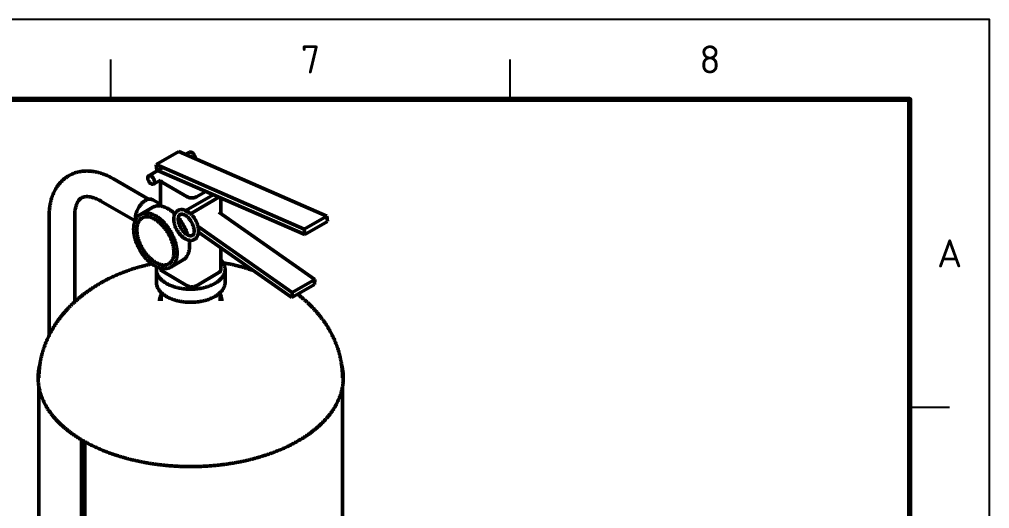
# Model space of a CAD drawing. Header units: millimetres. Extents: x 0 to 420, y 0 to 297.
# Drawn here: x 298.6 to 420, y 235.8 to 297 of the extents above; entities that cross this region are included whole.
import ezdxf
from ezdxf.enums import TextEntityAlignment as Align

# ---------------------------------------------------------------- set-up
doc = ezdxf.new("R2010")
doc.units = ezdxf.units.MM
for name, color, linetype, lineweight in [('01-VISIBLE', 7, 'CONTINUOUS', 50), ('06-TEXTO', 7, 'CONTINUOUS', 25), ('07-RECUADRO', 7, 'CONTINUOUS', 70), ('08-FINA', 5, 'CONTINUOUS', 25)]:
    doc.layers.add(name, color=color, linetype=linetype, lineweight=lineweight)
doc.styles.add('ISO3098', font='isocpeur.ttf')

msp = doc.modelspace()

# ---------------------------------------------------------------- linework, layer by layer
at = {"layer": '01-VISIBLE'}
for p, q in [((315.688, 278.844), (318.517, 280.477)), ((318.517, 280.477), (337.042, 272.408)), ((319.358, 280.111), (319.841, 280.39)), ((314.75, 277.451), (316.529, 278.478)), ((315.757, 278.156), (315.688, 278.844)), ((315.688, 278.844), (334.214, 270.775)), ((315.757, 278.156), (334.283, 270.087)), ((314.731, 274.524), (310.335, 277.062)), ((315.35, 276.411), (316.23, 276.919)), ((316.23, 273.671), (316.23, 276.931)), ((316.464, 276.604), (319.576, 274.808)), ((316.23, 273.889), (315.243, 274.459)), ((319.378, 273.104), (322.809, 275.084)), ((319.977, 272.711), (323.538, 274.767)), ((320.707, 274.808), (321.884, 275.487)), ((323.77, 272.716), (323.77, 274.666)), ((313.041, 271.805), (308.735, 274.291)), ((315.272, 273.512), (313.716, 272.614)), ((302.278, 272.411), (302.278, 257.503)), ((305.478, 272.411), (305.478, 261.685)), ((323.536, 272.88), (335.546, 264.488)), ((334.214, 270.775), (337.042, 272.408)), ((337.111, 271.72), (337.042, 272.408)), ((320.922, 271.097), (332.718, 262.855)), ((334.283, 270.087), (337.111, 271.72)), ((320.98, 270.399), (332.659, 262.239)), ((334.283, 270.087), (334.214, 270.775)), ((323.77, 265.668), (323.77, 268.45)), ((319.072, 266.931), (317.516, 266.032)), ((315.7, 264.117), (315.7, 265.75)), ((316.23, 265.831), (316.23, 265.901)), ((316.464, 265.505), (319.576, 263.708)), ((320.707, 263.708), (323.536, 265.341)), ((324.3, 264.117), (324.3, 265.75)), ((332.659, 262.239), (335.487, 263.872)), ((332.718, 262.855), (335.546, 264.488)), ((335.487, 263.872), (335.546, 264.488)), ((316.3, 261.83), (316.3, 262.852)), ((323.7, 261.83), (323.7, 262.852)), ((332.659, 262.239), (332.718, 262.855)), ((301, 207.05), (301, 251.061)), ((339, 207.05), (339, 251.061)), ((306.31, 244.378), (306.735, 244.133)), ((306.31, 201.153), (306.31, 244.378)), ((306.735, 200.914), (306.735, 244.133))]:
    msp.add_line(p, q, dxfattribs=at)
for points in [[(319.841, 280.39), (319.89, 280.41), (319.942, 280.418), (319.994, 280.415), (320.045, 280.403), (320.095, 280.384), (320.141, 280.36)], [(320.141, 280.36), (320.226, 280.302), (320.301, 280.232), (320.367, 280.155), (320.425, 280.07), (320.475, 279.981), (320.515, 279.886), (320.545, 279.788), (320.562, 279.687), (320.564, 279.585)], [(310.335, 277.062), (310.247, 277.112), (310.159, 277.161), (310.071, 277.209), (309.982, 277.255), (309.892, 277.301), (309.802, 277.346), (309.712, 277.39), (309.62, 277.432), (309.529, 277.473), (309.436, 277.513), (309.344, 277.552), (309.25, 277.59), (309.157, 277.627), (309.062, 277.662), (308.968, 277.696), (308.872, 277.728), (308.777, 277.759), (308.681, 277.789), (308.584, 277.817), (308.487, 277.844), (308.39, 277.869), (308.292, 277.893), (308.194, 277.915), (308.096, 277.936), (307.997, 277.955), (307.898, 277.972), (307.798, 277.988), (307.699, 278.002), (307.599, 278.014), (307.499, 278.024), (307.398, 278.033), (307.298, 278.039), (307.198, 278.044), (307.097, 278.047), (306.996, 278.048), (306.896, 278.046), (306.795, 278.043), (306.695, 278.038), (306.594, 278.031), (306.494, 278.021), (306.394, 278.01), (306.295, 277.996), (306.195, 277.981), (306.096, 277.963), (305.998, 277.943), (305.9, 277.92), (305.802, 277.896), (305.705, 277.869), (305.609, 277.84), (305.513, 277.809), (305.418, 277.776), (305.324, 277.741), (305.231, 277.703), (305.138, 277.664), (305.047, 277.622), (304.956, 277.578), (304.867, 277.532), (304.779, 277.483), (304.691, 277.433), (304.605, 277.381), (304.521, 277.326), (304.437, 277.27), (304.355, 277.212), (304.275, 277.152), (304.196, 277.09), (304.118, 277.026), (304.042, 276.96), (303.967, 276.893), (303.894, 276.824), (303.822, 276.753), (303.752, 276.681), (303.684, 276.607), (303.617, 276.531), (303.552, 276.455), (303.489, 276.376), (303.427, 276.297), (303.368, 276.216), (303.309, 276.134), (303.253, 276.051), (303.198, 275.966), (303.145, 275.881), (303.094, 275.794), (303.044, 275.707), (302.996, 275.618), (302.95, 275.529), (302.906, 275.439), (302.863, 275.348), (302.822, 275.256), (302.782, 275.163), (302.745, 275.07), (302.708, 274.976), (302.674, 274.882), (302.641, 274.787), (302.609, 274.691), (302.58, 274.595), (302.551, 274.499), (302.525, 274.402), (302.499, 274.304), (302.476, 274.206), (302.453, 274.108), (302.432, 274.01), (302.413, 273.911), (302.395, 273.812), (302.378, 273.713), (302.363, 273.614), (302.349, 273.514), (302.336, 273.414), (302.325, 273.314), (302.315, 273.214), (302.306, 273.114), (302.299, 273.014), (302.292, 272.913), (302.287, 272.813), (302.283, 272.712), (302.28, 272.612), (302.279, 272.511), (302.278, 272.411)], [(315.35, 276.411), (315.254, 276.384), (315.155, 276.396), (315.062, 276.435), (314.978, 276.49), (314.902, 276.557), (314.835, 276.633), (314.777, 276.715), (314.726, 276.802), (314.684, 276.894), (314.653, 276.99), (314.632, 277.088), (314.626, 277.189), (314.639, 277.289), (314.678, 277.381), (314.75, 277.451)], [(314.75, 277.451), (314.799, 277.471), (314.851, 277.479), (314.903, 277.475), (314.954, 277.464), (315.003, 277.445), (315.05, 277.421)], [(315.05, 277.421), (315.139, 277.359), (315.218, 277.284), (315.288, 277.2), (315.348, 277.109), (315.397, 277.012), (315.437, 276.911), (315.463, 276.805), (315.474, 276.697), (315.465, 276.589), (315.427, 276.487), (315.35, 276.411)], [(316.23, 276.931), (316.239, 276.862), (316.265, 276.796), (316.303, 276.738), (316.351, 276.687), (316.406, 276.642), (316.464, 276.604)], [(306.335, 274.687), (306.25, 274.632), (306.17, 274.57), (306.096, 274.501), (306.027, 274.426), (305.965, 274.346), (305.907, 274.263), (305.855, 274.176), (305.807, 274.087), (305.763, 273.995), (305.724, 273.902), (305.688, 273.807), (305.656, 273.711), (305.627, 273.614), (305.601, 273.516), (305.578, 273.417), (305.557, 273.318), (305.54, 273.218), (305.525, 273.118), (305.512, 273.017), (305.501, 272.917), (305.493, 272.816), (305.486, 272.715), (305.482, 272.613), (305.479, 272.512), (305.478, 272.411)], [(308.735, 274.291), (308.647, 274.341), (308.558, 274.389), (308.468, 274.436), (308.377, 274.481), (308.285, 274.524), (308.192, 274.565), (308.099, 274.604), (308.004, 274.641), (307.909, 274.676), (307.813, 274.708), (307.716, 274.737), (307.618, 274.764), (307.52, 274.787), (307.42, 274.807), (307.32, 274.824), (307.22, 274.836), (307.119, 274.844), (307.017, 274.848), (306.916, 274.845), (306.815, 274.837), (306.715, 274.823), (306.616, 274.801), (306.519, 274.772), (306.425, 274.734), (306.335, 274.687)], [(313.09, 271.918), (313.077, 272.018), (313.071, 272.119), (313.071, 272.22), (313.077, 272.321), (313.088, 272.421), (313.104, 272.521), (313.124, 272.62), (313.149, 272.718), (313.177, 272.815), (313.209, 272.911), (313.244, 273.006), (313.282, 273.1), (313.324, 273.192), (313.368, 273.283), (313.416, 273.372), (313.466, 273.459), (313.52, 273.545), (313.576, 273.63), (313.634, 273.712), (313.696, 273.792), (313.76, 273.87), (313.827, 273.946), (313.897, 274.019), (313.969, 274.09), (314.045, 274.157), (314.123, 274.221), (314.204, 274.281), (314.288, 274.337), (314.376, 274.388), (314.466, 274.434), (314.559, 274.473), (314.655, 274.505), (314.753, 274.529), (314.853, 274.541), (314.954, 274.542), (315.055, 274.53), (315.152, 274.502), (315.243, 274.459)], [(320.707, 274.808), (320.611, 274.761), (320.511, 274.725), (320.407, 274.699), (320.301, 274.682), (320.195, 274.674), (320.088, 274.674), (319.981, 274.682), (319.876, 274.699), (319.772, 274.725), (319.672, 274.761), (319.576, 274.808)], [(318.015, 272.68), (317.941, 272.75), (317.865, 272.818), (317.788, 272.885), (317.71, 272.951), (317.63, 273.014), (317.548, 273.076), (317.466, 273.136), (317.381, 273.193), (317.296, 273.249), (317.209, 273.302), (317.12, 273.353), (317.03, 273.402), (316.939, 273.447), (316.846, 273.489), (316.751, 273.529), (316.656, 273.564), (316.559, 273.596), (316.461, 273.624), (316.361, 273.648), (316.261, 273.666), (316.16, 273.68), (316.058, 273.688), (315.956, 273.69), (315.854, 273.686), (315.752, 273.675), (315.652, 273.658), (315.553, 273.632), (315.456, 273.6), (315.362, 273.56), (315.272, 273.512)], [(317.516, 266.032), (317.427, 265.985), (317.336, 265.945), (317.241, 265.91), (317.145, 265.882), (317.047, 265.861), (316.948, 265.846), (316.848, 265.837), (316.748, 265.833), (316.647, 265.836), (316.547, 265.844), (316.448, 265.856), (316.349, 265.874), (316.251, 265.896), (316.154, 265.922), (316.058, 265.952), (315.964, 265.985), (315.871, 266.022), (315.779, 266.063), (315.688, 266.106), (315.599, 266.152), (315.511, 266.2), (315.424, 266.251), (315.339, 266.304), (315.256, 266.36), (315.174, 266.417), (315.093, 266.477), (315.013, 266.538), (314.935, 266.601), (314.858, 266.666), (314.783, 266.732), (314.709, 266.8), (314.636, 266.869), (314.565, 266.939), (314.495, 267.011), (314.426, 267.085), (314.359, 267.159), (314.293, 267.234), (314.228, 267.311), (314.165, 267.389), (314.103, 267.468), (314.042, 267.548), (313.983, 267.628), (313.924, 267.71), (313.867, 267.793), (313.812, 267.876), (313.758, 267.961), (313.705, 268.046), (313.653, 268.132), (313.603, 268.219), (313.554, 268.307), (313.507, 268.395), (313.461, 268.484), (313.416, 268.574), (313.373, 268.665), (313.331, 268.756), (313.291, 268.848), (313.252, 268.941), (313.215, 269.034), (313.18, 269.128), (313.146, 269.222), (313.113, 269.317), (313.082, 269.413), (313.053, 269.509), (313.026, 269.605), (313.001, 269.702), (312.977, 269.8), (312.955, 269.898), (312.936, 269.996), (312.918, 270.095), (312.902, 270.194), (312.889, 270.293), (312.878, 270.393), (312.869, 270.493), (312.863, 270.593), (312.86, 270.694), (312.859, 270.794), (312.861, 270.894), (312.865, 270.994), (312.873, 271.095), (312.885, 271.194), (312.899, 271.294), (312.917, 271.392), (312.939, 271.49), (312.965, 271.587), (312.995, 271.683), (313.029, 271.777), (313.068, 271.87), (313.111, 271.96), (313.16, 272.048), (313.212, 272.134), (313.27, 272.216), (313.333, 272.294), (313.401, 272.368), (313.473, 272.438), (313.55, 272.502), (313.631, 272.561), (313.716, 272.614)], [(317.276, 266.448), (317.186, 266.402), (317.093, 266.364), (316.997, 266.334), (316.898, 266.312), (316.798, 266.299), (316.697, 266.293), (316.597, 266.294), (316.496, 266.302), (316.396, 266.316), (316.297, 266.336), (316.199, 266.361), (316.103, 266.39), (316.008, 266.424), (315.914, 266.462), (315.823, 266.504), (315.732, 266.549), (315.644, 266.597), (315.556, 266.648), (315.471, 266.701), (315.387, 266.758), (315.305, 266.816), (315.224, 266.877), (315.145, 266.939), (315.068, 267.004), (314.992, 267.07), (314.917, 267.139), (314.845, 267.208), (314.773, 267.28), (314.703, 267.353), (314.635, 267.427), (314.568, 267.502), (314.503, 267.579), (314.439, 267.657), (314.377, 267.737), (314.316, 267.817), (314.256, 267.899), (314.198, 267.981), (314.142, 268.065), (314.087, 268.149), (314.033, 268.235), (313.981, 268.321), (313.931, 268.409), (313.882, 268.497), (313.835, 268.586), (313.789, 268.676), (313.745, 268.767), (313.702, 268.858), (313.661, 268.95), (313.622, 269.043), (313.585, 269.137), (313.549, 269.231), (313.515, 269.326), (313.483, 269.422), (313.453, 269.518), (313.425, 269.615), (313.399, 269.713), (313.375, 269.811), (313.353, 269.909), (313.333, 270.008), (313.316, 270.108), (313.301, 270.207), (313.289, 270.308), (313.28, 270.408), (313.273, 270.509), (313.269, 270.61), (313.269, 270.71), (313.271, 270.811), (313.277, 270.912), (313.287, 271.012), (313.301, 271.112), (313.319, 271.212), (313.342, 271.31), (313.369, 271.407), (313.402, 271.502), (313.44, 271.596), (313.483, 271.687), (313.532, 271.775), (313.588, 271.859), (313.649, 271.939), (313.717, 272.014), (313.791, 272.082), (313.871, 272.144), (313.956, 272.198)], [(315.616, 272.426), (315.524, 272.477), (315.431, 272.526), (315.336, 272.571), (315.239, 272.613), (315.141, 272.651), (315.042, 272.686), (314.941, 272.716), (314.839, 272.742), (314.736, 272.763), (314.632, 272.779), (314.527, 272.788), (314.422, 272.792), (314.317, 272.789), (314.212, 272.779), (314.108, 272.762), (314.006, 272.737), (313.906, 272.704), (313.809, 272.663), (313.716, 272.614)], [(315.496, 272.022), (315.407, 272.071), (315.317, 272.117), (315.225, 272.16), (315.132, 272.199), (315.036, 272.234), (314.94, 272.265), (314.842, 272.29), (314.742, 272.311), (314.642, 272.325), (314.541, 272.332), (314.44, 272.332), (314.339, 272.324), (314.239, 272.307), (314.141, 272.281), (314.046, 272.244), (313.956, 272.198)], [(317.516, 266.032), (317.601, 266.086), (317.682, 266.147), (317.758, 266.214), (317.829, 266.286), (317.894, 266.363), (317.954, 266.445), (318.009, 266.53), (318.058, 266.618), (318.101, 266.71), (318.14, 266.803), (318.174, 266.898), (318.204, 266.995), (318.229, 267.093), (318.25, 267.192), (318.268, 267.291), (318.281, 267.391), (318.291, 267.492), (318.298, 267.593), (318.302, 267.694), (318.303, 267.795), (318.301, 267.896), (318.296, 267.997), (318.289, 268.098), (318.279, 268.199), (318.267, 268.299), (318.253, 268.399), (318.236, 268.499), (318.217, 268.599), (318.197, 268.698), (318.174, 268.796), (318.149, 268.894), (318.123, 268.992), (318.095, 269.089), (318.065, 269.186), (318.033, 269.282), (318, 269.377), (317.965, 269.472), (317.929, 269.567), (317.891, 269.66), (317.852, 269.754), (317.811, 269.846), (317.768, 269.938), (317.725, 270.029), (317.679, 270.119), (317.633, 270.209), (317.585, 270.298), (317.535, 270.386), (317.485, 270.474), (317.433, 270.561), (317.379, 270.647), (317.324, 270.732), (317.268, 270.816), (317.211, 270.899), (317.152, 270.982), (317.092, 271.063), (317.031, 271.144), (316.969, 271.223), (316.905, 271.301), (316.84, 271.379), (316.773, 271.455), (316.706, 271.53), (316.637, 271.604), (316.566, 271.677), (316.495, 271.748), (316.422, 271.818), (316.347, 271.887), (316.271, 271.954), (316.194, 272.019), (316.116, 272.083), (316.036, 272.145), (315.955, 272.205), (315.872, 272.264), (315.788, 272.32), (315.703, 272.374), (315.616, 272.426)], [(318.394, 273.098), (318.31, 273.043), (318.233, 272.979), (318.164, 272.907), (318.102, 272.828), (318.049, 272.743), (318.003, 272.654), (317.966, 272.561), (317.936, 272.465), (317.913, 272.367), (317.897, 272.268), (317.886, 272.168), (317.882, 272.068), (317.883, 271.968), (317.888, 271.867), (317.898, 271.768), (317.913, 271.668), (317.931, 271.569), (317.953, 271.472), (317.978, 271.374), (318.007, 271.278), (318.039, 271.183), (318.074, 271.089), (318.112, 270.996), (318.153, 270.905), (318.197, 270.814), (318.243, 270.725), (318.292, 270.638), (318.343, 270.551), (318.397, 270.467), (318.454, 270.384), (318.513, 270.303), (318.574, 270.223), (318.638, 270.146), (318.704, 270.071), (318.773, 269.997), (318.845, 269.927), (318.918, 269.859), (318.995, 269.794), (319.074, 269.732), (319.155, 269.673), (319.239, 269.618), (319.326, 269.567), (319.415, 269.521), (319.506, 269.48), (319.6, 269.445), (319.696, 269.416), (319.794, 269.394), (319.893, 269.38), (319.994, 269.374), (320.094, 269.378), (320.193, 269.392), (320.291, 269.416), (320.385, 269.451), (320.474, 269.496)], [(319.382, 273.106), (319.286, 273.143), (319.189, 273.174), (319.089, 273.198), (318.988, 273.213), (318.886, 273.22), (318.783, 273.217), (318.682, 273.204), (318.582, 273.18), (318.486, 273.144), (318.394, 273.098)], [(319.294, 272.524), (319.206, 272.571), (319.113, 272.611), (319.018, 272.64), (318.919, 272.658), (318.819, 272.658), (318.721, 272.636), (318.635, 272.586), (318.566, 272.514), (318.515, 272.427), (318.481, 272.333), (318.458, 272.236), (318.446, 272.136), (318.442, 272.036), (318.445, 271.936), (318.454, 271.836), (318.469, 271.737), (318.489, 271.639), (318.513, 271.541), (318.542, 271.445), (318.574, 271.35), (318.61, 271.257), (318.65, 271.165), (318.693, 271.074), (318.739, 270.985), (318.788, 270.898), (318.841, 270.812), (318.896, 270.728), (318.955, 270.647), (319.016, 270.568), (319.08, 270.491), (319.147, 270.416), (319.218, 270.345), (319.291, 270.277), (319.368, 270.212), (319.448, 270.151), (319.531, 270.096), (319.618, 270.046), (319.709, 270.002), (319.803, 269.968), (319.9, 269.944), (320, 269.934), (320.099, 269.944), (320.193, 269.98), (320.271, 270.042), (320.33, 270.122), (320.372, 270.213), (320.401, 270.309), (320.418, 270.408), (320.426, 270.508), (320.426, 270.608), (320.42, 270.708), (320.408, 270.808), (320.39, 270.907), (320.368, 271.005), (320.342, 271.101), (320.311, 271.197), (320.277, 271.291), (320.239, 271.384), (320.198, 271.475), (320.153, 271.565), (320.105, 271.653), (320.054, 271.74), (320.001, 271.824), (319.944, 271.907), (319.884, 271.987), (319.821, 272.065), (319.755, 272.141), (319.686, 272.214), (319.614, 272.284), (319.539, 272.35), (319.461, 272.413), (319.379, 272.471), (319.294, 272.524)], [(319.636, 270.037), (319.604, 270.135), (319.571, 270.234), (319.536, 270.331), (319.499, 270.428), (319.461, 270.524), (319.421, 270.62), (319.379, 270.715), (319.336, 270.809), (319.292, 270.903), (319.246, 270.996), (319.198, 271.088), (319.15, 271.179), (319.099, 271.27), (319.047, 271.36), (318.994, 271.449), (318.94, 271.537), (318.884, 271.624), (318.826, 271.71), (318.768, 271.796), (318.708, 271.88), (318.646, 271.964), (318.583, 272.046), (318.519, 272.128), (318.454, 272.208)], [(319.317, 273.058), (319.328, 273.065), (319.338, 273.072), (319.348, 273.079), (319.358, 273.087), (319.368, 273.096), (319.378, 273.104)], [(319.317, 273.058), (319.337, 273.059), (319.358, 273.057), (319.378, 273.052), (319.397, 273.046), (319.416, 273.038), (319.434, 273.028)], [(319.317, 273.058), (319.337, 273.048), (319.356, 273.038), (319.376, 273.028), (319.396, 273.017), (319.415, 273.006), (319.434, 272.995)], [(319.378, 273.104), (319.379, 273.104), (319.38, 273.105), (319.381, 273.105), (319.382, 273.105), (319.384, 273.105), (319.385, 273.105)], [(319.434, 273.028), (319.457, 273.014), (319.478, 272.998), (319.498, 272.981), (319.517, 272.962), (319.535, 272.943), (319.552, 272.922)], [(319.434, 272.995), (319.454, 272.984), (319.474, 272.972), (319.494, 272.96), (319.513, 272.947), (319.533, 272.935), (319.552, 272.922)], [(319.552, 272.922), (319.59, 272.934), (319.629, 272.935), (319.668, 272.928), (319.706, 272.916), (319.742, 272.899), (319.776, 272.877)], [(320.474, 269.496), (320.559, 269.551), (320.636, 269.616), (320.706, 269.689), (320.768, 269.768), (320.822, 269.854), (320.867, 269.944), (320.904, 270.038), (320.934, 270.134), (320.957, 270.233), (320.973, 270.332), (320.983, 270.433), (320.987, 270.534), (320.986, 270.635), (320.98, 270.736), (320.969, 270.836), (320.954, 270.936), (320.936, 271.035), (320.913, 271.134), (320.887, 271.231), (320.858, 271.328), (320.825, 271.423), (320.789, 271.518), (320.751, 271.611), (320.709, 271.703), (320.665, 271.794), (320.618, 271.883), (320.568, 271.971), (320.516, 272.058), (320.461, 272.143), (320.404, 272.226), (320.344, 272.307), (320.282, 272.387), (320.217, 272.464), (320.15, 272.539), (320.08, 272.612), (320.008, 272.683), (319.933, 272.751), (319.856, 272.816), (319.776, 272.877)], [(317.276, 266.448), (317.36, 266.503), (317.438, 266.566), (317.509, 266.636), (317.573, 266.713), (317.63, 266.795), (317.681, 266.881), (317.725, 266.971), (317.763, 267.063), (317.795, 267.158), (317.822, 267.254), (317.844, 267.352), (317.862, 267.45), (317.876, 267.549), (317.885, 267.649), (317.891, 267.749), (317.893, 267.849), (317.892, 267.949), (317.888, 268.049), (317.881, 268.149), (317.872, 268.248), (317.859, 268.348), (317.845, 268.447), (317.828, 268.545), (317.808, 268.643), (317.787, 268.741), (317.763, 268.838), (317.737, 268.935), (317.71, 269.031), (317.68, 269.127), (317.649, 269.222), (317.615, 269.316), (317.58, 269.41), (317.544, 269.503), (317.506, 269.595), (317.466, 269.687), (317.424, 269.778), (317.381, 269.868), (317.336, 269.958), (317.29, 270.047), (317.242, 270.135), (317.193, 270.222), (317.143, 270.308), (317.091, 270.394), (317.037, 270.478), (316.982, 270.562), (316.926, 270.645), (316.868, 270.726), (316.809, 270.807), (316.748, 270.886), (316.686, 270.965), (316.623, 271.042), (316.558, 271.119), (316.492, 271.194), (316.424, 271.267), (316.355, 271.34), (316.284, 271.411), (316.212, 271.48), (316.139, 271.548), (316.064, 271.614), (315.987, 271.679), (315.909, 271.741), (315.83, 271.802), (315.749, 271.86), (315.666, 271.917), (315.582, 271.971), (315.496, 272.022)], [(319.072, 266.931), (319.157, 266.984), (319.238, 267.045), (319.314, 267.112), (319.384, 267.184), (319.45, 267.261), (319.509, 267.342), (319.564, 267.427), (319.613, 267.516), (319.657, 267.607), (319.696, 267.7), (319.73, 267.795), (319.759, 267.891), (319.784, 267.989), (319.806, 268.088), (319.823, 268.188), (319.837, 268.288), (319.847, 268.388), (319.854, 268.489), (319.858, 268.59), (319.859, 268.691), (319.857, 268.792), (319.852, 268.893), (319.845, 268.993), (319.835, 269.094), (319.823, 269.194), (319.809, 269.294), (319.792, 269.394)], [(315.164, 266.424), (315.066, 266.404), (314.968, 266.383), (314.87, 266.362), (314.773, 266.341), (314.675, 266.319), (314.578, 266.297), (314.48, 266.274), (314.383, 266.251), (314.285, 266.227), (314.188, 266.203), (314.091, 266.179), (313.994, 266.154), (313.897, 266.129), (313.801, 266.103), (313.704, 266.077), (313.608, 266.051), (313.511, 266.024), (313.415, 265.997), (313.319, 265.969), (313.223, 265.941), (313.127, 265.912), (313.031, 265.883), (312.935, 265.854), (312.84, 265.824), (312.745, 265.794), (312.649, 265.763), (312.554, 265.732), (312.459, 265.7), (312.364, 265.668), (312.27, 265.636), (312.175, 265.603), (312.081, 265.57), (311.987, 265.536), (311.893, 265.502), (311.799, 265.468), (311.705, 265.433), (311.611, 265.397), (311.518, 265.361), (311.425, 265.325), (311.332, 265.288), (311.239, 265.251), (311.146, 265.214), (311.053, 265.176), (310.961, 265.137), (310.869, 265.098), (310.777, 265.059), (310.685, 265.019), (310.593, 264.979), (310.502, 264.939), (310.411, 264.898), (310.319, 264.856), (310.229, 264.814), (310.138, 264.772), (310.047, 264.729), (309.957, 264.686), (309.867, 264.642), (309.777, 264.598), (309.688, 264.554), (309.598, 264.509), (309.509, 264.463), (309.42, 264.417), (309.332, 264.371), (309.243, 264.324), (309.155, 264.277), (309.067, 264.229), (308.979, 264.181), (308.892, 264.133), (308.804, 264.084), (308.717, 264.034), (308.631, 263.984), (308.544, 263.934), (308.458, 263.883), (308.372, 263.832), (308.286, 263.781), (308.201, 263.728), (308.116, 263.676), (308.031, 263.623), (307.946, 263.57), (307.862, 263.516), (307.778, 263.461), (307.694, 263.407), (307.611, 263.351), (307.528, 263.296), (307.445, 263.239), (307.362, 263.183), (307.28, 263.126), (307.198, 263.068), (307.116, 263.01), (307.035, 262.952), (306.954, 262.893), (306.874, 262.834), (306.793, 262.774), (306.713, 262.714), (306.634, 262.653), (306.555, 262.592), (306.476, 262.531), (306.397, 262.469), (306.319, 262.406), (306.241, 262.343), (306.164, 262.28), (306.087, 262.216), (306.01, 262.152), (305.933, 262.087), (305.858, 262.022), (305.782, 261.957), (305.707, 261.891), (305.632, 261.824), (305.558, 261.757), (305.484, 261.69), (305.41, 261.622), (305.337, 261.554), (305.264, 261.485), (305.192, 261.416), (305.12, 261.346), (305.049, 261.276), (304.978, 261.206), (304.907, 261.135), (304.837, 261.063), (304.767, 260.991), (304.698, 260.919), (304.629, 260.846), (304.561, 260.773), (304.493, 260.699), (304.426, 260.625), (304.359, 260.551), (304.293, 260.476), (304.227, 260.401), (304.162, 260.325), (304.097, 260.249), (304.033, 260.172), (303.969, 260.095), (303.906, 260.017), (303.843, 259.939), (303.781, 259.861), (303.719, 259.782), (303.658, 259.703), (303.597, 259.623), (303.537, 259.543), (303.478, 259.463), (303.419, 259.382), (303.361, 259.301), (303.303, 259.219), (303.246, 259.137), (303.189, 259.054), (303.133, 258.971), (303.078, 258.888), (303.023, 258.804), (302.969, 258.72), (302.915, 258.636), (302.862, 258.551), (302.81, 258.465), (302.758, 258.38), (302.707, 258.294), (302.657, 258.207), (302.607, 258.12), (302.558, 258.033), (302.51, 257.946), (302.462, 257.858), (302.415, 257.769), (302.368, 257.681), (302.323, 257.592), (302.278, 257.502), (302.233, 257.413), (302.19, 257.323), (302.147, 257.232), (302.104, 257.142), (302.063, 257.051), (302.022, 256.959), (301.982, 256.867), (301.943, 256.775), (301.904, 256.683), (301.866, 256.591), (301.829, 256.498), (301.793, 256.404), (301.757, 256.311), (301.722, 256.217), (301.688, 256.123), (301.655, 256.029), (301.622, 255.934), (301.591, 255.839), (301.56, 255.744), (301.53, 255.649), (301.5, 255.553), (301.472, 255.457), (301.444, 255.361), (301.417, 255.264), (301.391, 255.168), (301.366, 255.071), (301.341, 254.974), (301.317, 254.877), (301.295, 254.779), (301.272, 254.682), (301.251, 254.584), (301.231, 254.486), (301.211, 254.388), (301.193, 254.29), (301.175, 254.191), (301.158, 254.093), (301.142, 253.994), (301.127, 253.895), (301.112, 253.796), (301.099, 253.697), (301.086, 253.597), (301.074, 253.498), (301.063, 253.399), (301.053, 253.299), (301.044, 253.199), (301.036, 253.1), (301.028, 253), (301.021, 252.9), (301.016, 252.8), (301.011, 252.7), (301.007, 252.6), (301.004, 252.5), (301.002, 252.4), (301, 252.3), (301, 252.2)], [(315.739, 266.081), (315.727, 266.027), (315.717, 265.972), (315.71, 265.917), (315.704, 265.861), (315.701, 265.805), (315.7, 265.75)], [(324.3, 265.75), (324.296, 265.852), (324.285, 265.955), (324.267, 266.056), (324.242, 266.156), (324.21, 266.254), (324.172, 266.35), (324.129, 266.443), (324.08, 266.534), (324.026, 266.622), (323.968, 266.707), (323.905, 266.789), (323.839, 266.868), (323.77, 266.944)], [(327.864, 265.589), (327.769, 265.623), (327.674, 265.655), (327.578, 265.688), (327.483, 265.72), (327.387, 265.751), (327.291, 265.782), (327.195, 265.813), (327.099, 265.843), (327.002, 265.873), (326.906, 265.902), (326.809, 265.931), (326.712, 265.96), (326.615, 265.988), (326.518, 266.016), (326.421, 266.043), (326.324, 266.07), (326.227, 266.096), (326.129, 266.122), (326.032, 266.148), (325.934, 266.173), (325.836, 266.197), (325.738, 266.222), (325.64, 266.245), (325.542, 266.269), (325.444, 266.292), (325.345, 266.314), (325.247, 266.336), (325.148, 266.358), (325.05, 266.379), (324.951, 266.4), (324.852, 266.421), (324.754, 266.441), (324.655, 266.46), (324.556, 266.479), (324.456, 266.498), (324.357, 266.516), (324.258, 266.534), (324.159, 266.552), (324.059, 266.569)], [(315.7, 265.75), (315.704, 265.649), (315.714, 265.548), (315.732, 265.449), (315.756, 265.351), (315.786, 265.255), (315.823, 265.16), (315.865, 265.069), (315.912, 264.979), (315.964, 264.893), (316.021, 264.809), (316.081, 264.728), (316.145, 264.65), (316.212, 264.575), (316.282, 264.502), (316.355, 264.432), (316.431, 264.365), (316.508, 264.301), (316.588, 264.239), (316.67, 264.179), (316.753, 264.122), (316.838, 264.067), (316.924, 264.015), (317.012, 263.964), (317.1, 263.916), (317.19, 263.87), (317.281, 263.826), (317.373, 263.784), (317.466, 263.744), (317.559, 263.706), (317.653, 263.669), (317.748, 263.635), (317.844, 263.602), (317.94, 263.571), (318.036, 263.541), (318.133, 263.513), (318.231, 263.487), (318.329, 263.462), (318.427, 263.439), (318.526, 263.417), (318.625, 263.397), (318.724, 263.379), (318.823, 263.362), (318.923, 263.346), (319.023, 263.332), (319.123, 263.319), (319.224, 263.308), (319.324, 263.298), (319.425, 263.289), (319.525, 263.282), (319.626, 263.276), (319.727, 263.272), (319.828, 263.269), (319.929, 263.267), (320.03, 263.267), (320.131, 263.268), (320.232, 263.271), (320.333, 263.274), (320.434, 263.28), (320.534, 263.286), (320.635, 263.294), (320.736, 263.304), (320.836, 263.314), (320.936, 263.327), (321.036, 263.34), (321.136, 263.355), (321.236, 263.372), (321.335, 263.39), (321.434, 263.409), (321.533, 263.43), (321.632, 263.453), (321.73, 263.477), (321.827, 263.502), (321.925, 263.529), (322.021, 263.558), (322.118, 263.589), (322.213, 263.621), (322.308, 263.655), (322.403, 263.691), (322.497, 263.728), (322.59, 263.768), (322.682, 263.809), (322.773, 263.852), (322.863, 263.897), (322.952, 263.945), (323.041, 263.994)], [(316.23, 265.831), (316.239, 265.762), (316.265, 265.697), (316.303, 265.638), (316.351, 265.587), (316.406, 265.543), (316.464, 265.505)], [(323.041, 263.994), (323.129, 264.047), (323.216, 264.102), (323.301, 264.159), (323.385, 264.219), (323.467, 264.281), (323.547, 264.346), (323.624, 264.413), (323.699, 264.484), (323.771, 264.557), (323.841, 264.633), (323.906, 264.712), (323.969, 264.794), (324.027, 264.879), (324.08, 264.966), (324.129, 265.057), (324.173, 265.15), (324.211, 265.246), (324.242, 265.344), (324.267, 265.443), (324.285, 265.545), (324.296, 265.647), (324.3, 265.75)], [(323.536, 265.341), (323.594, 265.379), (323.649, 265.424), (323.697, 265.475), (323.735, 265.533), (323.761, 265.599), (323.77, 265.668)], [(315.7, 264.117), (315.704, 264.016), (315.714, 263.915), (315.732, 263.816), (315.756, 263.718), (315.786, 263.622), (315.823, 263.527), (315.865, 263.436), (315.912, 263.346), (315.964, 263.26), (316.021, 263.176), (316.081, 263.095), (316.145, 263.017), (316.212, 262.942), (316.282, 262.869), (316.355, 262.799), (316.431, 262.732), (316.508, 262.668), (316.588, 262.606), (316.67, 262.546), (316.753, 262.489), (316.838, 262.434), (316.924, 262.382), (317.012, 262.331), (317.1, 262.283), (317.19, 262.237), (317.281, 262.193), (317.373, 262.151), (317.466, 262.111), (317.559, 262.073), (317.653, 262.036), (317.748, 262.002), (317.844, 261.969), (317.94, 261.938), (318.036, 261.908), (318.133, 261.88), (318.231, 261.854), (318.329, 261.829), (318.427, 261.806), (318.526, 261.784), (318.625, 261.764), (318.724, 261.746), (318.823, 261.729), (318.923, 261.713), (319.023, 261.699), (319.123, 261.686), (319.224, 261.675), (319.324, 261.665), (319.425, 261.656), (319.525, 261.649), (319.626, 261.643), (319.727, 261.639), (319.828, 261.636), (319.929, 261.634), (320.03, 261.634), (320.131, 261.635), (320.232, 261.638), (320.333, 261.641), (320.434, 261.647), (320.534, 261.653), (320.635, 261.661), (320.736, 261.671), (320.836, 261.681), (320.936, 261.694), (321.036, 261.707), (321.136, 261.722), (321.236, 261.739), (321.335, 261.757), (321.434, 261.776), (321.533, 261.797), (321.632, 261.82), (321.73, 261.844), (321.827, 261.869), (321.925, 261.897), (322.021, 261.925), (322.118, 261.956), (322.213, 261.988), (322.308, 262.022), (322.403, 262.058), (322.497, 262.095), (322.59, 262.135), (322.682, 262.176), (322.773, 262.219), (322.863, 262.264), (322.952, 262.312), (323.041, 262.361)], [(320.707, 263.708), (320.611, 263.661), (320.511, 263.625), (320.407, 263.599), (320.301, 263.582), (320.195, 263.574), (320.088, 263.574), (319.981, 263.582), (319.876, 263.599), (319.772, 263.625), (319.672, 263.661), (319.576, 263.708)], [(323.041, 262.361), (323.129, 262.414), (323.216, 262.469), (323.301, 262.526), (323.385, 262.586), (323.467, 262.648), (323.547, 262.713), (323.624, 262.78), (323.699, 262.851), (323.771, 262.924), (323.841, 263), (323.906, 263.079), (323.969, 263.161), (324.027, 263.246), (324.08, 263.333), (324.129, 263.424), (324.173, 263.517), (324.211, 263.613), (324.242, 263.711), (324.267, 263.81), (324.285, 263.912), (324.296, 264.014), (324.3, 264.117)], [(316.3, 262.576), (316.249, 262.477), (316.205, 262.375), (316.168, 262.27), (316.139, 262.162), (316.117, 262.053), (316.104, 261.942), (316.1, 261.83)], [(323.9, 261.83), (323.896, 261.942), (323.883, 262.053), (323.861, 262.162), (323.832, 262.27), (323.795, 262.375), (323.751, 262.477), (323.7, 262.576)], [(339, 252.2), (339, 252.3), (338.998, 252.4), (338.996, 252.5), (338.993, 252.6), (338.989, 252.7), (338.984, 252.8), (338.979, 252.9), (338.972, 253), (338.965, 253.099), (338.956, 253.199), (338.947, 253.299), (338.937, 253.398), (338.926, 253.498), (338.914, 253.597), (338.902, 253.696), (338.888, 253.795), (338.874, 253.894), (338.858, 253.993), (338.842, 254.092), (338.825, 254.19), (338.807, 254.289), (338.789, 254.387), (338.769, 254.485), (338.749, 254.583), (338.728, 254.681), (338.706, 254.778), (338.683, 254.876), (338.659, 254.973), (338.635, 255.07), (338.609, 255.167), (338.583, 255.263), (338.556, 255.36), (338.529, 255.456), (338.5, 255.551), (338.471, 255.647), (338.441, 255.742), (338.41, 255.838), (338.378, 255.932), (338.346, 256.027), (338.312, 256.121), (338.278, 256.215), (338.243, 256.309), (338.208, 256.403), (338.172, 256.496), (338.135, 256.589), (338.097, 256.681), (338.058, 256.774), (338.019, 256.866), (337.979, 256.957), (337.938, 257.049), (337.897, 257.14), (337.854, 257.23), (337.811, 257.321), (337.768, 257.411), (337.723, 257.5), (337.678, 257.59), (337.633, 257.679), (337.586, 257.767), (337.539, 257.855), (337.492, 257.943), (337.443, 258.031), (337.394, 258.118), (337.344, 258.205), (337.294, 258.291), (337.243, 258.377), (337.191, 258.463), (337.139, 258.548), (337.086, 258.633), (337.033, 258.718), (336.979, 258.802), (336.924, 258.885), (336.869, 258.969), (336.813, 259.052), (336.756, 259.134), (336.699, 259.216), (336.641, 259.298), (336.583, 259.379), (336.524, 259.46), (336.465, 259.541), (336.405, 259.621), (336.344, 259.7), (336.283, 259.779), (336.221, 259.858), (336.159, 259.937), (336.097, 260.015), (336.033, 260.092), (335.97, 260.169), (335.905, 260.246), (335.841, 260.322), (335.775, 260.398), (335.71, 260.473), (335.643, 260.548), (335.576, 260.622), (335.509, 260.697), (335.442, 260.77), (335.373, 260.843), (335.305, 260.916), (335.236, 260.988), (335.166, 261.06), (335.096, 261.132), (335.025, 261.202), (334.954, 261.273), (334.883, 261.343), (334.811, 261.413), (334.739, 261.482), (334.666, 261.551), (334.593, 261.619), (334.52, 261.687), (334.446, 261.754), (334.371, 261.821), (334.297, 261.887), (334.222, 261.954), (334.146, 262.019), (334.07, 262.084), (333.994, 262.149), (333.917, 262.213), (333.84, 262.277), (333.763, 262.34), (333.685, 262.403), (333.607, 262.466), (333.528, 262.528), (333.45, 262.589), (333.37, 262.65)], [(301.132, 253.932), (301.106, 253.832), (301.081, 253.732), (301.058, 253.631), (301.037, 253.531), (301.017, 253.429), (300.998, 253.328), (300.981, 253.226), (300.966, 253.125), (300.952, 253.022), (300.94, 252.92), (300.929, 252.818), (300.92, 252.715), (300.913, 252.612), (300.907, 252.509), (300.903, 252.406), (300.901, 252.303), (300.9, 252.2)], [(339.1, 252.2), (339.099, 252.303), (339.097, 252.406), (339.093, 252.509), (339.087, 252.612), (339.08, 252.715), (339.071, 252.818), (339.06, 252.92), (339.048, 253.022), (339.034, 253.124), (339.019, 253.226), (339.002, 253.328), (338.983, 253.429), (338.963, 253.531), (338.942, 253.631), (338.919, 253.732), (338.894, 253.832), (338.868, 253.931)], [(300.9, 252.2), (300.901, 252.1), (300.903, 252), (300.907, 251.9), (300.912, 251.8), (300.919, 251.7), (300.928, 251.6), (300.938, 251.501), (300.949, 251.401), (300.962, 251.302), (300.977, 251.203), (300.993, 251.104), (301.01, 251.005), (301.029, 250.907), (301.049, 250.809), (301.071, 250.711), (301.095, 250.614), (301.119, 250.517), (301.145, 250.42), (301.173, 250.324), (301.202, 250.228), (301.232, 250.133), (301.263, 250.038), (301.296, 249.943), (301.33, 249.849), (301.366, 249.755), (301.402, 249.662), (301.44, 249.569), (301.479, 249.477), (301.52, 249.386), (301.561, 249.295), (301.604, 249.204), (301.648, 249.114), (301.693, 249.024), (301.739, 248.936), (301.786, 248.847), (301.834, 248.76), (301.883, 248.672), (301.934, 248.586), (301.985, 248.5), (302.037, 248.414), (302.091, 248.33), (302.145, 248.245), (302.2, 248.162), (302.256, 248.079), (302.313, 247.997), (302.371, 247.915), (302.43, 247.834), (302.489, 247.753), (302.55, 247.674), (302.611, 247.594), (302.673, 247.516), (302.736, 247.438), (302.799, 247.36), (302.863, 247.284), (302.928, 247.207), (302.994, 247.132), (303.061, 247.057), (303.128, 246.983), (303.196, 246.909), (303.264, 246.836), (303.333, 246.763), (303.403, 246.692), (303.473, 246.62), (303.544, 246.55), (303.616, 246.48), (303.688, 246.41), (303.76, 246.341), (303.834, 246.273), (303.907, 246.205), (303.982, 246.138), (304.057, 246.072), (304.132, 246.006), (304.208, 245.941), (304.284, 245.876), (304.361, 245.812), (304.438, 245.748), (304.516, 245.685), (304.594, 245.622), (304.673, 245.56), (304.752, 245.499), (304.832, 245.438), (304.912, 245.378), (304.992, 245.318), (305.073, 245.259), (305.154, 245.2), (305.235, 245.142), (305.317, 245.085), (305.399, 245.027), (305.482, 244.971), (305.565, 244.915), (305.648, 244.859), (305.732, 244.804), (305.816, 244.75), (305.9, 244.696), (305.985, 244.642), (306.07, 244.589), (306.155, 244.537), (306.241, 244.485), (306.327, 244.434), (306.413, 244.383), (306.499, 244.332), (306.586, 244.282), (306.673, 244.233), (306.76, 244.183), (306.848, 244.135), (306.936, 244.087), (307.024, 244.039), (307.112, 243.992), (307.201, 243.945), (307.289, 243.899), (307.378, 243.853), (307.468, 243.808), (307.557, 243.763), (307.647, 243.718), (307.737, 243.674), (307.827, 243.631), (307.917, 243.588), (308.008, 243.545), (308.099, 243.503), (308.19, 243.461), (308.281, 243.42), (308.372, 243.379), (308.464, 243.338), (308.555, 243.298), (308.647, 243.258), (308.739, 243.219), (308.832, 243.18), (308.924, 243.142), (309.017, 243.104), (309.11, 243.066), (309.202, 243.029), (309.296, 242.992), (309.389, 242.956), (309.482, 242.92), (309.576, 242.884), (309.67, 242.849), (309.763, 242.814), (309.857, 242.78), (309.952, 242.746), (310.046, 242.712), (310.14, 242.679), (310.235, 242.646), (310.33, 242.613), (310.425, 242.581), (310.519, 242.549), (310.615, 242.518), (310.71, 242.487), (310.805, 242.457), (310.901, 242.426), (310.996, 242.396), (311.092, 242.367), (311.188, 242.338), (311.284, 242.309), (311.38, 242.281), (311.476, 242.253), (311.572, 242.225), (311.668, 242.198), (311.765, 242.171), (311.861, 242.144), (311.958, 242.118), (312.055, 242.092), (312.151, 242.067), (312.248, 242.042), (312.345, 242.017), (312.442, 241.992), (312.54, 241.968), (312.637, 241.944), (312.734, 241.921), (312.832, 241.898), (312.929, 241.875), (313.027, 241.853), (313.124, 241.831), (313.222, 241.809), (313.32, 241.788), (313.418, 241.767), (313.516, 241.746), (313.614, 241.726), (313.712, 241.706), (313.81, 241.686), (313.908, 241.667), (314.007, 241.648), (314.105, 241.629), (314.203, 241.611), (314.302, 241.593), (314.4, 241.575), (314.499, 241.558), (314.598, 241.541), (314.696, 241.524), (314.795, 241.507), (314.894, 241.491), (314.993, 241.476), (315.092, 241.46), (315.191, 241.445), (315.29, 241.43), (315.389, 241.416), (315.488, 241.402), (315.587, 241.388), (315.686, 241.374), (315.786, 241.361), (315.885, 241.348), (315.984, 241.336), (316.084, 241.324), (316.183, 241.312), (316.282, 241.3), (316.382, 241.289), (316.482, 241.278), (316.581, 241.267), (316.681, 241.257), (316.78, 241.247), (316.88, 241.237), (316.98, 241.228), (317.079, 241.218), (317.179, 241.21), (317.279, 241.201), (317.379, 241.193), (317.478, 241.185), (317.578, 241.178), (317.678, 241.17), (317.778, 241.163), (317.878, 241.157), (317.978, 241.15), (318.078, 241.144), (318.178, 241.139), (318.278, 241.133), (318.378, 241.128), (318.478, 241.123), (318.578, 241.119), (318.678, 241.115), (318.778, 241.111), (318.878, 241.107), (318.978, 241.104), (319.078, 241.101), (319.178, 241.098), (319.278, 241.096), (319.378, 241.094), (319.478, 241.092), (319.578, 241.091), (319.679, 241.09), (319.779, 241.089), (319.879, 241.088), (319.979, 241.088), (320.079, 241.088), (320.179, 241.089), (320.279, 241.089), (320.379, 241.09), (320.48, 241.092), (320.58, 241.093), (320.68, 241.095), (320.78, 241.097), (320.88, 241.1), (320.98, 241.103), (321.08, 241.106), (321.18, 241.109), (321.28, 241.113), (321.38, 241.117), (321.48, 241.121), (321.58, 241.126), (321.68, 241.131), (321.78, 241.136), (321.88, 241.142), (321.98, 241.148), (322.08, 241.154), (322.18, 241.161), (322.28, 241.167), (322.38, 241.174), (322.48, 241.182), (322.579, 241.19), (322.679, 241.198), (322.779, 241.206), (322.879, 241.215), (322.979, 241.224), (323.078, 241.233), (323.178, 241.243), (323.278, 241.252), (323.377, 241.263), (323.477, 241.273), (323.576, 241.284), (323.676, 241.295), (323.775, 241.307), (323.875, 241.318), (323.974, 241.331), (324.073, 241.343), (324.173, 241.356), (324.272, 241.369), (324.371, 241.382), (324.47, 241.396), (324.569, 241.41), (324.669, 241.424), (324.768, 241.439), (324.867, 241.454), (324.966, 241.469), (325.064, 241.485), (325.163, 241.501), (325.262, 241.517), (325.361, 241.533), (325.46, 241.55), (325.558, 241.568), (325.657, 241.585), (325.755, 241.603), (325.854, 241.621), (325.952, 241.64), (326.05, 241.659), (326.149, 241.678), (326.247, 241.697), (326.345, 241.717), (326.443, 241.738), (326.541, 241.758), (326.639, 241.779), (326.737, 241.8), (326.835, 241.822), (326.932, 241.844), (327.03, 241.866), (327.127, 241.888), (327.225, 241.911), (327.322, 241.935), (327.42, 241.958), (327.517, 241.982), (327.614, 242.006), (327.711, 242.031), (327.808, 242.056), (327.905, 242.082), (328.002, 242.107), (328.098, 242.133), (328.195, 242.16), (328.291, 242.186), (328.388, 242.214), (328.484, 242.241), (328.58, 242.269), (328.676, 242.297), (328.772, 242.326), (328.868, 242.355), (328.964, 242.384), (329.059, 242.414), (329.155, 242.444), (329.25, 242.474), (329.345, 242.505), (329.441, 242.536), (329.536, 242.568), (329.63, 242.6), (329.725, 242.632), (329.82, 242.665), (329.914, 242.698), (330.009, 242.731), (330.103, 242.765), (330.197, 242.799), (330.291, 242.834), (330.385, 242.869), (330.478, 242.905), (330.572, 242.94), (330.665, 242.977), (330.758, 243.013), (330.851, 243.05), (330.944, 243.088), (331.037, 243.126), (331.129, 243.164), (331.222, 243.203), (331.314, 243.242), (331.406, 243.281), (331.498, 243.321), (331.589, 243.362), (331.681, 243.402), (331.772, 243.443), (331.863, 243.485), (331.954, 243.527), (332.045, 243.57), (332.135, 243.613), (332.225, 243.656), (332.315, 243.7), (332.405, 243.744), (332.495, 243.789), (332.584, 243.834), (332.673, 243.88), (332.762, 243.926), (332.851, 243.972), (332.939, 244.019), (333.027, 244.067), (333.115, 244.115), (333.203, 244.163), (333.29, 244.212), (333.377, 244.261), (333.464, 244.311)], [(333.464, 244.311), (333.551, 244.362), (333.638, 244.413), (333.724, 244.464), (333.81, 244.516), (333.896, 244.568), (333.982, 244.621), (334.067, 244.675), (334.151, 244.729), (334.236, 244.783), (334.32, 244.838), (334.404, 244.894), (334.487, 244.95), (334.57, 245.007), (334.653, 245.064), (334.736, 245.121), (334.817, 245.18), (334.899, 245.238), (334.98, 245.298), (335.061, 245.357), (335.142, 245.418), (335.222, 245.479), (335.301, 245.54), (335.38, 245.602), (335.459, 245.665), (335.537, 245.728), (335.615, 245.792), (335.692, 245.856), (335.769, 245.921), (335.845, 245.986), (335.921, 246.052), (335.996, 246.119), (336.071, 246.186), (336.145, 246.254), (336.219, 246.322), (336.292, 246.391), (336.365, 246.461), (336.437, 246.531), (336.508, 246.602), (336.579, 246.673), (336.649, 246.745), (336.719, 246.818), (336.788, 246.891), (336.856, 246.965), (336.924, 247.039), (336.99, 247.114), (337.057, 247.19), (337.122, 247.266), (337.187, 247.343), (337.251, 247.421), (337.314, 247.499), (337.376, 247.578), (337.438, 247.657), (337.499, 247.737), (337.559, 247.818), (337.618, 247.899), (337.676, 247.981), (337.734, 248.064), (337.79, 248.147), (337.846, 248.231), (337.9, 248.315), (337.954, 248.4), (338.006, 248.486), (338.058, 248.572), (338.109, 248.659), (338.158, 248.746), (338.207, 248.834), (338.255, 248.923), (338.301, 249.012), (338.346, 249.102), (338.39, 249.192), (338.433, 249.283), (338.475, 249.375), (338.516, 249.467), (338.555, 249.559), (338.594, 249.652), (338.631, 249.746), (338.666, 249.84), (338.701, 249.934), (338.734, 250.029), (338.765, 250.124), (338.796, 250.22), (338.825, 250.316), (338.853, 250.413), (338.879, 250.51), (338.904, 250.607), (338.927, 250.705), (338.949, 250.803), (338.97, 250.902), (338.989, 251), (339.007, 251.099), (339.023, 251.199), (339.037, 251.298), (339.05, 251.398), (339.062, 251.498), (339.072, 251.598), (339.081, 251.698), (339.088, 251.798), (339.093, 251.899), (339.097, 251.999), (339.099, 252.1), (339.1, 252.2)]]:
    msp.add_lwpolyline(points, dxfattribs=at)
at = {"layer": '07-RECUADRO'}
msp.add_lwpolyline([(20, 10), (410, 10), (410, 287), (20, 287)], close=True, dxfattribs=at)
at = {"layer": '08-FINA'}
for p, q in [((310, 287), (310, 292)), ((360, 287), (360, 292)), ((410, 248.5), (415, 248.5))]:
    msp.add_line(p, q, dxfattribs=at)
msp.add_lwpolyline([(0, 0), (420, 0), (420, 297), (0, 297)], close=True, dxfattribs=at)

# ---------------------------------------------------------------- texts
at = {"layer": '06-TEXTO', "style": 'ISO3098'}
for s, p in [('7', (335, 292)), ('8', (385, 292)), ('A', (415, 267.75))]:
    msp.add_text(s, height=3.5, dxfattribs=at).set_placement(p, align=Align.MIDDLE_CENTER)

doc.saveas('drawing.dxf')
